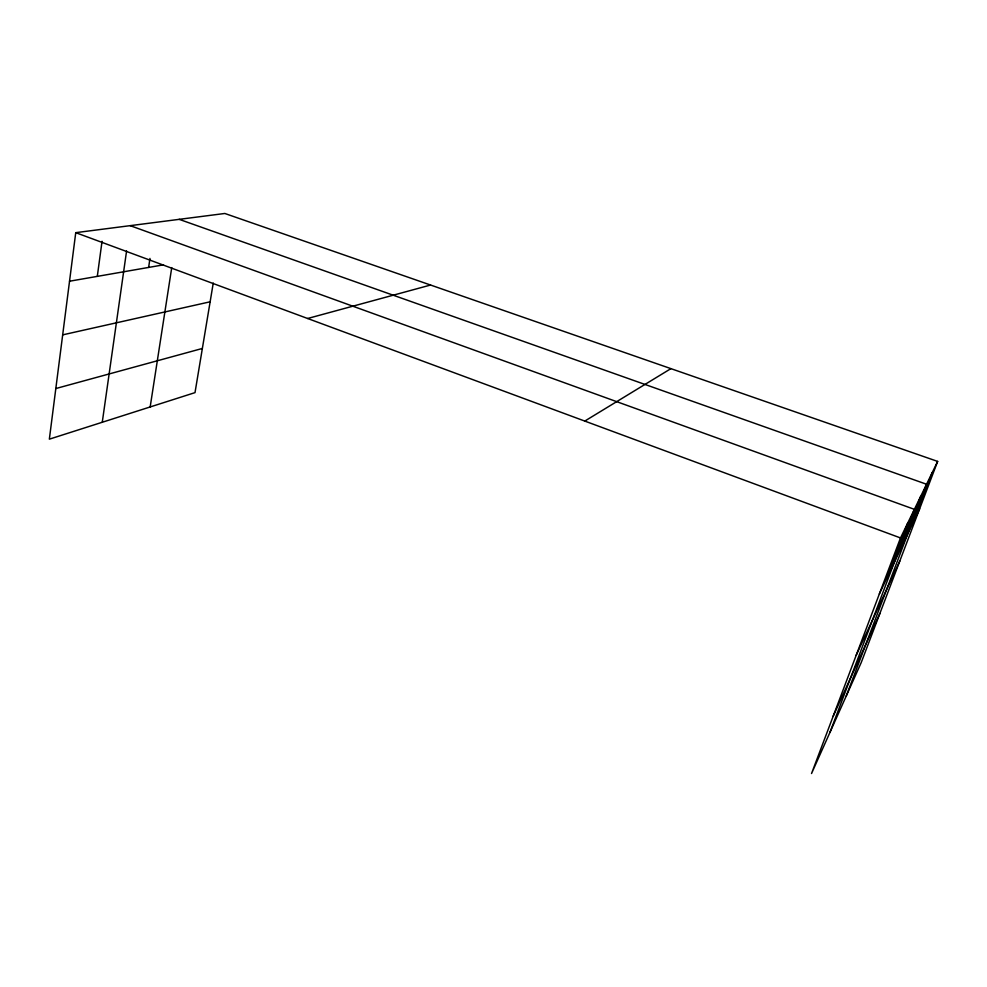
<?xml version="1.0" encoding="UTF-8"?>
<svg xmlns="http://www.w3.org/2000/svg" width="987" height="987" viewBox="0 0 987 987"><rect width="100%" height="100%" fill="white"/><g stroke="black" fill="none" stroke-linecap="round" stroke-linejoin="round"><path stroke-width="1.48" d="M937.65 461.41L900.502 537.94L811.536 773.524L861.207 662.598L937.65 461.41L224.839 213.476L75.74 232.661L49.35 439.166L195.007 392.629L213.254 283.047M97.306 276.372L102.043 241.272M102.266 422.263L126.583 250.957M148.63 267.428L149.962 258.421M150.172 406.952L171.738 267.6M887.116 577.531L907.67 523.159M829.956 732.379L914.381 509.341L130.185 225.653M901.193 547.773L920.661 496.399M846.254 695.971L926.559 484.247L179.202 219.348M913.802 521.136L932.271 472.477M833.102 716.389L879.91 613.359M856.148 655.368L899.774 561.097M879.355 593.94L919.65 508.786M584.785 421.079L670.926 368.632M55.815 388.545L202.36 348.46M307.636 318.493L430.566 285.033M62.674 334.864L210.132 301.8M69.534 281.221L163.484 264.837M75.74 232.661L900.502 537.94"/></g></svg>
